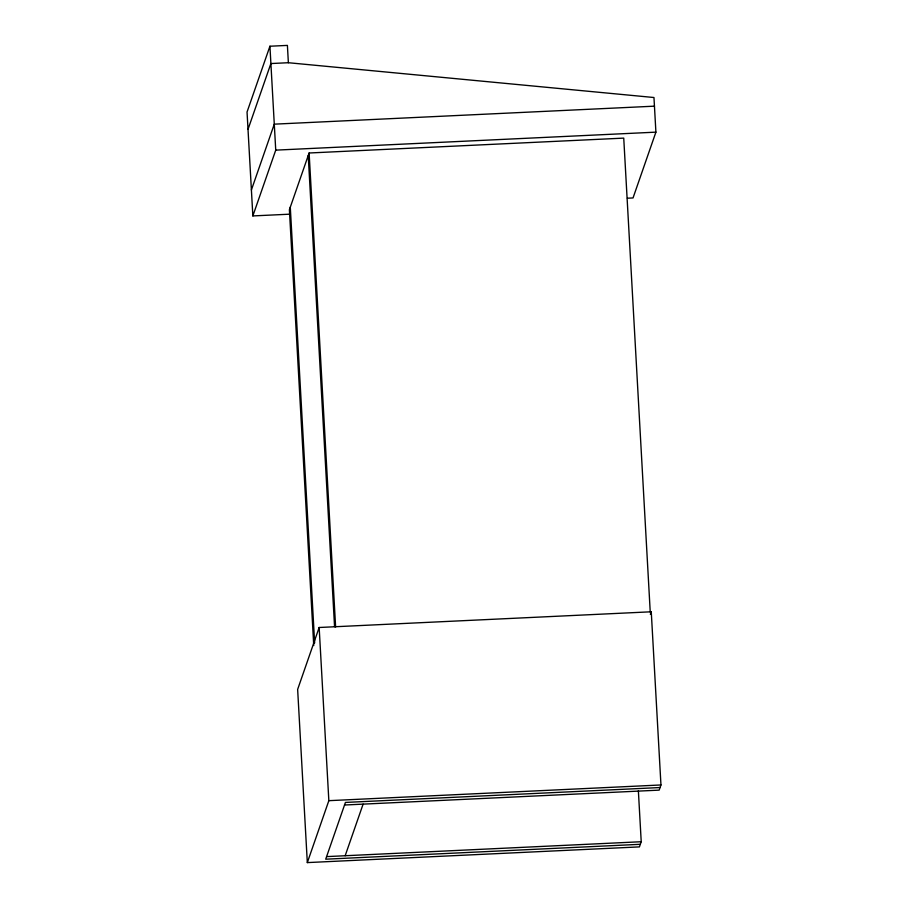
<?xml version="1.0" encoding="UTF-8"?>
<svg xmlns="http://www.w3.org/2000/svg" width="908" height="908" viewBox="0 0 908 908"><rect width="100%" height="100%" fill="white"/><g stroke="black" fill="none" stroke-linecap="round" stroke-linejoin="round"><path stroke-width="1.36" d="M627.383 198.205L633.035 197.944L655.905 132.148L653.964 97.519L288.369 62.72L287.405 45.4L269.926 46.229L247.044 112.013L252.855 215.922L289.607 214.186M248.02 129.333L270.89 63.549L288.369 62.72M251.403 189.954L274.284 124.158L654.452 106.168M252.855 215.922L275.737 150.138L269.926 46.229M650.241 612.106L623.739 138.118L309.117 152.998L289.391 209.759L313.748 645.543M344.529 805.01L659.151 790.13L660.956 784.966L651.263 611.788L319.162 627.496L297.642 689.422L307.324 862.6L639.425 846.892L641.218 841.727L638.369 790.789M307.324 862.6L328.844 800.674L319.162 627.496M345.165 855.733L363.109 804.136M650.366 614.364L651.263 611.788M275.737 150.138L655.905 132.148M328.844 800.674L660.956 784.966M660.048 787.542L345.426 802.434L325.7 859.195L640.322 844.304M326.596 856.619L641.218 841.727M309.117 152.998L335.62 626.985M308.221 155.574L334.564 626.736M290.288 207.183L314.645 642.966"/></g></svg>
